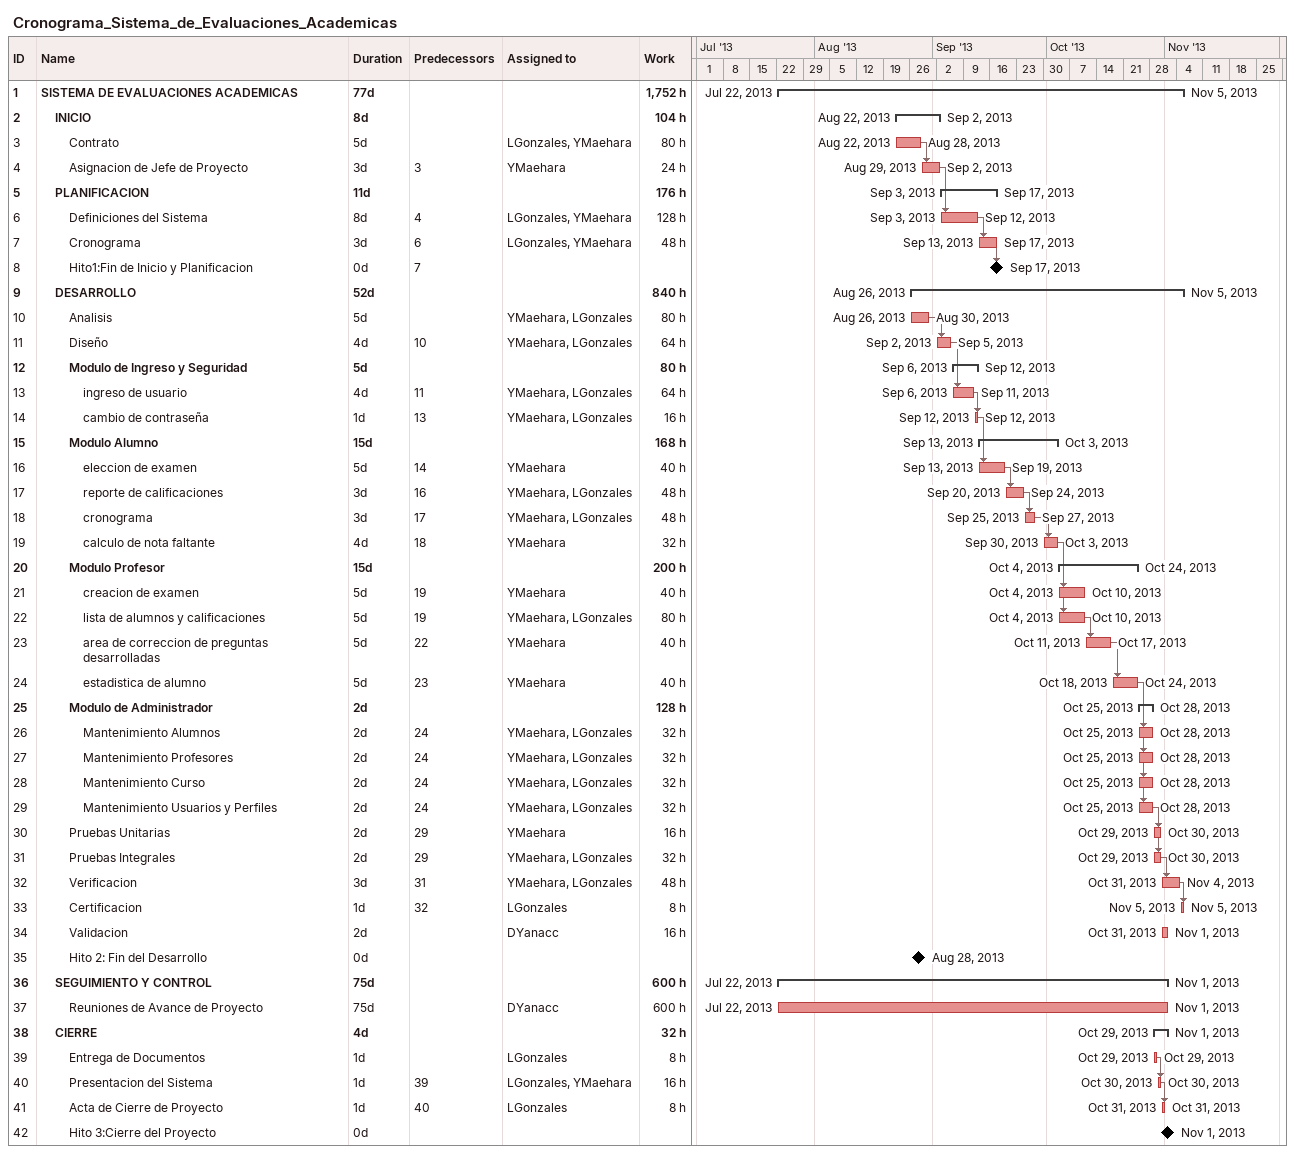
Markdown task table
Cronograma_Sistema_de_Evaluaciones_Academicas

| ID | Level | Task | Duration | Start | Finish | Predecessors | Resources | Work (h) |
|---|---|---|---|---|---|---|---|---|
| 1 | 1 | **SISTEMA DE EVALUACIONES ACADEMICAS** | 77d | 2013-07-22 | 2013-11-05 |  |  | 1752 |
| 2 | 2 | **INICIO** | 8d | 2013-08-22 | 2013-09-02 |  |  | 104 |
| 3 | 3 | Contrato | 5d | 2013-08-22 | 2013-08-28 |  | LGonzales, YMaehara | 80 |
| 4 | 3 | Asignacion de Jefe de Proyecto | 3d | 2013-08-29 | 2013-09-02 | 3 | YMaehara | 24 |
| 5 | 2 | **PLANIFICACION** | 11d | 2013-09-03 | 2013-09-17 |  |  | 176 |
| 6 | 3 | Definiciones del Sistema | 8d | 2013-09-03 | 2013-09-12 | 4 | LGonzales, YMaehara | 128 |
| 7 | 3 | Cronograma | 3d | 2013-09-13 | 2013-09-17 | 6 | LGonzales, YMaehara | 48 |
| 8 | 3 | Hito1:Fin de Inicio y Planificacion | 0d | 2013-09-17 | 2013-09-17 | 7 |  |  |
| 9 | 2 | **DESARROLLO** | 52d | 2013-08-26 | 2013-11-05 |  |  | 840 |
| 10 | 3 | Analisis | 5d | 2013-08-26 | 2013-08-30 |  | YMaehara, LGonzales | 80 |
| 11 | 3 | Diseño | 4d | 2013-09-02 | 2013-09-05 | 10 | YMaehara, LGonzales | 64 |
| 12 | 3 | **Modulo de Ingreso y Seguridad** | 5d | 2013-09-06 | 2013-09-12 |  |  | 80 |
| 13 | 4 | ingreso de usuario | 4d | 2013-09-06 | 2013-09-11 | 11 | YMaehara, LGonzales | 64 |
| 14 | 4 | cambio de contraseña | 1d | 2013-09-12 | 2013-09-12 | 13 | YMaehara, LGonzales | 16 |
| 15 | 3 | **Modulo Alumno** | 15d | 2013-09-13 | 2013-10-03 |  |  | 168 |
| 16 | 4 | eleccion de examen | 5d | 2013-09-13 | 2013-09-19 | 14 | YMaehara | 40 |
| 17 | 4 | reporte de calificaciones | 3d | 2013-09-20 | 2013-09-24 | 16 | YMaehara, LGonzales | 48 |
| 18 | 4 | cronograma | 3d | 2013-09-25 | 2013-09-27 | 17 | YMaehara, LGonzales | 48 |
| 19 | 4 | calculo de nota faltante | 4d | 2013-09-30 | 2013-10-03 | 18 | YMaehara | 32 |
| 20 | 3 | **Modulo Profesor** | 15d | 2013-10-04 | 2013-10-24 |  |  | 200 |
| 21 | 4 | creacion de examen | 5d | 2013-10-04 | 2013-10-10 | 19 | YMaehara | 40 |
| 22 | 4 | lista de alumnos y calificaciones | 5d | 2013-10-04 | 2013-10-10 | 19 | YMaehara, LGonzales | 80 |
| 23 | 4 | area de correccion de preguntas desarrolladas | 5d | 2013-10-11 | 2013-10-17 | 22 | YMaehara | 40 |
| 24 | 4 | estadistica de alumno | 5d | 2013-10-18 | 2013-10-24 | 23 | YMaehara | 40 |
| 25 | 3 | **Modulo de Administrador** | 2d | 2013-10-25 | 2013-10-28 |  |  | 128 |
| 26 | 4 | Mantenimiento Alumnos | 2d | 2013-10-25 | 2013-10-28 | 24 | YMaehara, LGonzales | 32 |
| 27 | 4 | Mantenimiento Profesores | 2d | 2013-10-25 | 2013-10-28 | 24 | YMaehara, LGonzales | 32 |
| 28 | 4 | Mantenimiento Curso | 2d | 2013-10-25 | 2013-10-28 | 24 | YMaehara, LGonzales | 32 |
| 29 | 4 | Mantenimiento Usuarios y Perfiles | 2d | 2013-10-25 | 2013-10-28 | 24 | YMaehara, LGonzales | 32 |
| 30 | 3 | Pruebas Unitarias | 2d | 2013-10-29 | 2013-10-30 | 29 | YMaehara | 16 |
| 31 | 3 | Pruebas Integrales | 2d | 2013-10-29 | 2013-10-30 | 29 | YMaehara, LGonzales | 32 |
| 32 | 3 | Verificacion | 3d | 2013-10-31 | 2013-11-04 | 31 | YMaehara, LGonzales | 48 |
| 33 | 3 | Certificacion | 1d | 2013-11-05 | 2013-11-05 | 32 | LGonzales | 8 |
| 34 | 3 | Validacion | 2d | 2013-10-31 | 2013-11-01 |  | DYanacc | 16 |
| 35 | 3 | Hito 2: Fin del Desarrollo | 0d | 2013-08-28 | 2013-08-28 |  |  |  |
| 36 | 2 | **SEGUIMIENTO Y CONTROL** | 75d | 2013-07-22 | 2013-11-01 |  |  | 600 |
| 37 | 3 | Reuniones de Avance de Proyecto | 75d | 2013-07-22 | 2013-11-01 |  | DYanacc | 600 |
| 38 | 2 | **CIERRE** | 4d | 2013-10-29 | 2013-11-01 |  |  | 32 |
| 39 | 3 | Entrega de Documentos | 1d | 2013-10-29 | 2013-10-29 |  | LGonzales | 8 |
| 40 | 3 | Presentacion del Sistema | 1d | 2013-10-30 | 2013-10-30 | 39 | LGonzales, YMaehara | 16 |
| 41 | 3 | Acta de Cierre de Proyecto | 1d | 2013-10-31 | 2013-10-31 | 40 | LGonzales | 8 |
| 42 | 3 | Hito 3:Cierre del Proyecto | 0d | 2013-11-01 | 2013-11-01 |  |  |  |
